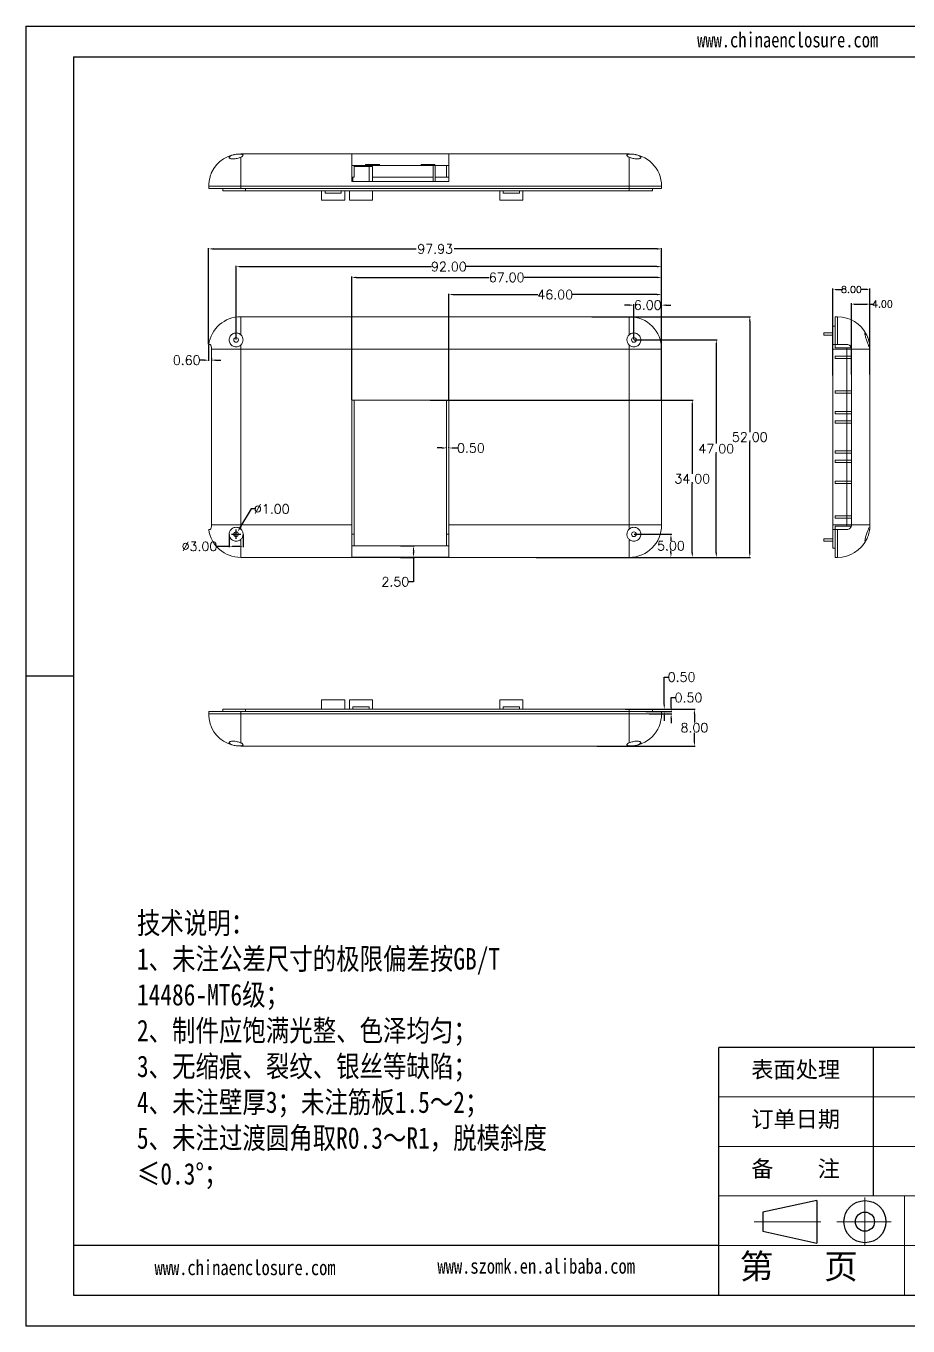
# Model space of a CAD drawing. Header units: inches. Extents: x 1846 to 3307, y 1126 to 1431.
# Drawn here: x 2333.4 to 2524.1, y 1125.7 to 1406.6 of the extents above; entities that cross this region are included whole.
import ezdxf

# ---------------------------------------------------------------- set-up
doc = ezdxf.new("R2010")
doc.units = ezdxf.units.IN
doc.header["$LTSCALE"] = 15
doc.linetypes.add('CENTER2', pattern=[28.575, 19.05, -3.175, 3.175, -3.175])
doc.layers.add('文字', color=81, linetype='Continuous')
for name, color, linetype, lineweight in [('粗实线', 7, 'Continuous', 30), ('细实线', 3, 'Continuous', 9), ('细点划线', 2, 'CENTER2', 9)]:
    doc.layers.add(name, color=color, linetype=linetype, lineweight=lineweight)
doc.styles.get("Standard").update_dxf_attribs({"font": 'txt', "bigfont": 'gbcbig.shx'})
doc.styles.add('宋体', font='', dxfattribs={"width": 0.8, "height": 3.5})
doc.styles.get('宋体').set_extended_font_data('SimSun')
doc.dimstyles.new('2', dxfattribs={"dimtxt": 1.5, "dimasz": 0.6, "dimexe": 0.18, "dimexo": 0.0625, "dimgap": 0.09, "dimtad": 0, "dimtih": 1, "dimtoh": 1, "dimzin": 0, "dimdsep": 46, "dimtxsty": 'Standard', "dimcen": 0, "dimadec": 0, "dimazin": 2, "dimtfac": 1, "dimtofl": 0, "dimtmove": 0, "dimatfit": 3, "dimfxl": 1, "dimtolj": 1, "dimtzin": 0, "dimarcsym": 0})
doc.dimstyles.new('2.5', dxfattribs={"dimtxt": 2, "dimasz": 1, "dimexe": 0.18, "dimexo": 0.0625, "dimgap": 0.09, "dimtad": 0, "dimtih": 1, "dimtoh": 1, "dimzin": 0, "dimdsep": 46, "dimtxsty": 'Standard', "dimcen": 1, "dimadec": 0, "dimazin": 2, "dimtfac": 1, "dimtofl": 0, "dimtmove": 0, "dimatfit": 3, "dimfxl": 1, "dimtolj": 1, "dimtzin": 0, "dimarcsym": 0})

# ---------------------------------------------------------------- blocks, each defined once
blk = doc.blocks.new('*D352')
at = {"color": 0, "lineweight": -2}
for p, q in [((2372.94, 1337.81), (2372.94, 1358.59)), ((2373.94, 1358.41), (2417.82, 1358.41)), ((2469.87, 1358.41), (2426, 1358.41)), ((2470.87, 1336.81), (2470.87, 1358.59))]:
    blk.add_line(p, q, dxfattribs=at)
at = {"color": 0}
for points in [[(2373.94, 1358.58), (2373.94, 1358.24), (2372.94, 1358.41)], [(2469.87, 1358.58), (2469.87, 1358.24), (2470.87, 1358.41)]]:
    blk.add_solid(points, dxfattribs=at)
at = {"layer": 'Defpoints', "color": 0}
for p in [(2470.87, 1358.41), (2372.94, 1337.75), (2470.87, 1336.75)]:
    blk.add_point(p, dxfattribs=at)
at = {"color": 0, "insert": (2421.91, 1358.41), "char_height": 2, "attachment_point": 5}
blk.add_mtext('\\A1;97.93', dxfattribs=at)
blk = doc.blocks.new('*D353')
at = {"color": 0, "lineweight": -2}
for p, q in [((2463.87, 1346.26), (2462.87, 1346.26)), ((2464.87, 1338.81), (2464.87, 1346.44)), ((2470.87, 1332.38), (2470.87, 1346.44)), ((2471.87, 1346.26), (2472.87, 1346.26))]:
    blk.add_line(p, q, dxfattribs=at)
at = {"color": 0}
for points in [[(2463.87, 1346.42), (2463.87, 1346.09), (2464.87, 1346.26)], [(2471.87, 1346.42), (2471.87, 1346.09), (2470.87, 1346.26)]]:
    blk.add_solid(points, dxfattribs=at)
at = {"layer": 'Defpoints', "color": 0}
for p in [(2464.87, 1346.26), (2464.87, 1338.75), (2470.87, 1332.32)]:
    blk.add_point(p, dxfattribs=at)
at = {"color": 0, "insert": (2467.87, 1346.26), "char_height": 2, "attachment_point": 5}
blk.add_mtext('\\A1;6.00', dxfattribs=at)
blk = doc.blocks.new('*D355')
at = {"color": 0, "lineweight": -2}
for p, q in [((2424.87, 1325.81), (2424.87, 1348.73)), ((2425.87, 1348.55), (2444.11, 1348.55)), ((2469.87, 1348.55), (2451.63, 1348.55)), ((2470.87, 1325.81), (2470.87, 1348.73))]:
    blk.add_line(p, q, dxfattribs=at)
at = {"color": 0}
for points in [[(2425.87, 1348.71), (2425.87, 1348.38), (2424.87, 1348.55)], [(2469.87, 1348.71), (2469.87, 1348.38), (2470.87, 1348.55)]]:
    blk.add_solid(points, dxfattribs=at)
at = {"layer": 'Defpoints', "color": 0}
for p in [(2470.87, 1348.55), (2424.87, 1325.75), (2470.87, 1325.75)]:
    blk.add_point(p, dxfattribs=at)
at = {"color": 0, "insert": (2447.87, 1348.55), "char_height": 2, "attachment_point": 5}
blk.add_mtext('\\A1;46.00', dxfattribs=at)
blk = doc.blocks.new('*D356')
at = {"color": 0, "lineweight": -2}
for p, q in [((2403.87, 1325.81), (2403.87, 1352.42)), ((2404.87, 1352.24), (2433.61, 1352.24)), ((2469.87, 1352.24), (2441.13, 1352.24)), ((2470.87, 1332.45), (2470.87, 1352.42))]:
    blk.add_line(p, q, dxfattribs=at)
at = {"color": 0}
for points in [[(2404.87, 1352.41), (2404.87, 1352.08), (2403.87, 1352.24)], [(2469.87, 1352.41), (2469.87, 1352.08), (2470.87, 1352.24)]]:
    blk.add_solid(points, dxfattribs=at)
at = {"layer": 'Defpoints', "color": 0}
for p in [(2403.87, 1352.24), (2470.87, 1332.38), (2403.87, 1325.75)]:
    blk.add_point(p, dxfattribs=at)
at = {"color": 0, "insert": (2437.37, 1352.24), "char_height": 2, "attachment_point": 5}
blk.add_mtext('\\A1;67.00', dxfattribs=at)
blk = doc.blocks.new('*D357')
at = {"color": 0, "lineweight": -2}
for p, q in [((2423.37, 1315.39), (2422.37, 1315.39)), ((2424.37, 1315.45), (2424.37, 1315.57)), ((2424.87, 1315.45), (2424.87, 1315.57)), ((2425.87, 1315.39), (2426.87, 1315.39))]:
    blk.add_line(p, q, dxfattribs=at)
at = {"color": 0}
for points in [[(2423.37, 1315.55), (2423.37, 1315.22), (2424.37, 1315.39)], [(2425.87, 1315.55), (2425.87, 1315.22), (2424.87, 1315.39)]]:
    blk.add_solid(points, dxfattribs=at)
at = {"layer": 'Defpoints', "color": 0}
for p in [(2424.37, 1315.39), (2424.87, 1315.39), (2424.87, 1315.39)]:
    blk.add_point(p, dxfattribs=at)
at = {"color": 0, "insert": (2429.63, 1315.39), "char_height": 2, "attachment_point": 5}
blk.add_mtext('\\A1;0.50', dxfattribs=at)
blk = doc.blocks.new('*D358')
at = {"color": 0, "lineweight": -2}
for p, q in [((2378.87, 1338.81), (2378.87, 1354.76)), ((2379.87, 1354.58), (2421.11, 1354.58)), ((2469.87, 1354.58), (2428.63, 1354.58)), ((2470.87, 1329.86), (2470.87, 1354.76))]:
    blk.add_line(p, q, dxfattribs=at)
at = {"color": 0}
for points in [[(2379.87, 1354.74), (2379.87, 1354.41), (2378.87, 1354.58)], [(2469.87, 1354.74), (2469.87, 1354.41), (2470.87, 1354.58)]]:
    blk.add_solid(points, dxfattribs=at)
at = {"layer": 'Defpoints', "color": 0}
for p in [(2378.87, 1354.58), (2378.87, 1338.75), (2470.87, 1329.8)]:
    blk.add_point(p, dxfattribs=at)
at = {"color": 0, "insert": (2424.87, 1354.58), "char_height": 2, "attachment_point": 5}
blk.add_mtext('\\A1;92.00', dxfattribs=at)
blk = doc.blocks.new('*D359')
at = {"color": 0, "lineweight": -2}
for p, q in [((2372.94, 1337.69), (2372.94, 1334.19)), ((2373.55, 1334.78), (2373.55, 1334.19)), ((2371.94, 1334.37), (2370.94, 1334.37)), ((2374.55, 1334.37), (2375.55, 1334.37))]:
    blk.add_line(p, q, dxfattribs=at)
at = {"color": 0}
for points in [[(2371.94, 1334.53), (2371.94, 1334.2), (2372.94, 1334.37)], [(2374.55, 1334.53), (2374.55, 1334.2), (2373.55, 1334.37)]]:
    blk.add_solid(points, dxfattribs=at)
at = {"layer": 'Defpoints', "color": 0}
for p in [(2372.94, 1337.75), (2373.55, 1334.84), (2372.94, 1334.37)]:
    blk.add_point(p, dxfattribs=at)
at = {"color": 0, "insert": (2368.19, 1334.37), "char_height": 2, "attachment_point": 5}
blk.add_mtext('\\A1;0.60', dxfattribs=at)
blk = doc.blocks.new('*D360')
at = {"color": 0, "lineweight": -2}
for p, q in [((2455.78, 1343.75), (2490.11, 1343.75)), ((2489.93, 1342.75), (2489.93, 1318.84)), ((2489.93, 1292.75), (2489.93, 1316.66)), ((2455.78, 1291.75), (2490.11, 1291.75))]:
    blk.add_line(p, q, dxfattribs=at)
at = {"color": 0}
for points in [[(2489.76, 1342.75), (2490.1, 1342.75), (2489.93, 1343.75)], [(2489.76, 1292.75), (2490.1, 1292.75), (2489.93, 1291.75)]]:
    blk.add_solid(points, dxfattribs=at)
at = {"layer": 'Defpoints', "color": 0}
for p in [(2455.72, 1343.75), (2455.72, 1291.75), (2489.93, 1291.75)]:
    blk.add_point(p, dxfattribs=at)
at = {"color": 0, "insert": (2489.93, 1317.75), "char_height": 2, "attachment_point": 5}
blk.add_mtext('\\A1;52.00', dxfattribs=at)
blk = doc.blocks.new('*D361')
at = {"color": 0, "lineweight": -2}
for p, q in [((2464.93, 1296.75), (2473.06, 1296.75)), ((2472.88, 1295.75), (2472.88, 1295.34)), ((2472.88, 1292.75), (2472.88, 1293.16)), ((2455.78, 1291.75), (2473.06, 1291.75))]:
    blk.add_line(p, q, dxfattribs=at)
at = {"color": 0}
for points in [[(2472.72, 1295.75), (2473.05, 1295.75), (2472.88, 1296.75)], [(2472.72, 1292.75), (2473.05, 1292.75), (2472.88, 1291.75)]]:
    blk.add_solid(points, dxfattribs=at)
at = {"layer": 'Defpoints', "color": 0}
for p in [(2464.87, 1296.75), (2472.88, 1296.75), (2455.72, 1291.75)]:
    blk.add_point(p, dxfattribs=at)
at = {"color": 0, "insert": (2472.88, 1294.25), "char_height": 2, "attachment_point": 5}
blk.add_mtext('\\A1;5.00', dxfattribs=at)
blk = doc.blocks.new('*D362')
at = {"color": 0, "lineweight": -2}
for p, q in [((2420.86, 1325.75), (2477.68, 1325.75)), ((2477.5, 1324.75), (2477.5, 1309.84)), ((2477.5, 1292.75), (2477.5, 1307.66)), ((2454.02, 1291.75), (2477.68, 1291.75))]:
    blk.add_line(p, q, dxfattribs=at)
at = {"color": 0}
for points in [[(2477.33, 1324.75), (2477.67, 1324.75), (2477.5, 1325.75)], [(2477.33, 1292.75), (2477.67, 1292.75), (2477.5, 1291.75)]]:
    blk.add_solid(points, dxfattribs=at)
at = {"layer": 'Defpoints', "color": 0}
for p in [(2420.8, 1325.75), (2477.5, 1325.75), (2453.96, 1291.75)]:
    blk.add_point(p, dxfattribs=at)
at = {"color": 0, "insert": (2477.5, 1308.75), "char_height": 2, "attachment_point": 5}
blk.add_mtext('\\A1;34.00', dxfattribs=at)
blk = doc.blocks.new('*D363')
at = {"color": 0, "lineweight": -2}
for p, q in [((2464.93, 1338.75), (2482.87, 1338.75)), ((2482.69, 1337.75), (2482.69, 1316.34)), ((2482.69, 1292.75), (2482.69, 1314.16)), ((2443.78, 1291.75), (2482.87, 1291.75))]:
    blk.add_line(p, q, dxfattribs=at)
at = {"color": 0}
for points in [[(2482.52, 1337.75), (2482.86, 1337.75), (2482.69, 1338.75)], [(2482.52, 1292.75), (2482.86, 1292.75), (2482.69, 1291.75)]]:
    blk.add_solid(points, dxfattribs=at)
at = {"layer": 'Defpoints', "color": 0}
for p in [(2464.87, 1338.75), (2482.69, 1338.75), (2443.72, 1291.75)]:
    blk.add_point(p, dxfattribs=at)
at = {"color": 0, "insert": (2482.69, 1315.25), "char_height": 2, "attachment_point": 5}
blk.add_mtext('\\A1;47.00', dxfattribs=at)
blk = doc.blocks.new('*D364')
at = {"color": 0, "lineweight": -2}
for p, q in [((2414.43, 1294.25), (2417.41, 1294.25)), ((2417.23, 1293.25), (2417.23, 1292.75)), ((2414.43, 1291.75), (2417.41, 1291.75)), ((2417.23, 1291.75), (2417.23, 1286.48)), ((2417.23, 1286.48), (2416.23, 1286.48))]:
    blk.add_line(p, q, dxfattribs=at)
at = {"color": 0}
for points in [[(2417.06, 1293.25), (2417.39, 1293.25), (2417.23, 1294.25)], [(2417.06, 1292.75), (2417.39, 1292.75), (2417.23, 1291.75)]]:
    blk.add_solid(points, dxfattribs=at)
at = {"layer": 'Defpoints', "color": 0}
for p in [(2414.37, 1294.25), (2414.37, 1291.75), (2417.23, 1291.75)]:
    blk.add_point(p, dxfattribs=at)
at = {"color": 0, "insert": (2413.3, 1286.48), "char_height": 2, "attachment_point": 5}
blk.add_mtext('\\A1;2.50', dxfattribs=at)
blk = doc.blocks.new('*D365')
at = {"color": 0, "lineweight": -2}
for p, q in [((2382.15, 1302.22), (2379.64, 1298.03)), ((2383.15, 1302.22), (2382.15, 1302.22)), ((2377.87, 1296.75), (2379.87, 1296.75)), ((2378.87, 1295.75), (2378.87, 1297.75))]:
    blk.add_line(p, q, dxfattribs=at)
at = {"color": 0}
blk.add_solid([(2379.5, 1298.12), (2379.78, 1297.95), (2379.13, 1297.18)], dxfattribs=at)
at = {"layer": 'Defpoints', "color": 0}
for p in [(2378.61, 1296.32), (2379.13, 1297.18)]:
    blk.add_point(p, dxfattribs=at)
at = {"color": 0, "insert": (2386.58, 1302.22), "char_height": 2, "attachment_point": 5}
blk.add_mtext('\\A1;∅1.00', dxfattribs=at)
blk = doc.blocks.new('*D366')
at = {"color": 0, "lineweight": -2}
for p, q in [((2463.04, 1258.95), (2478.14, 1258.95)), ((2477.96, 1257.95), (2477.96, 1256.04)), ((2477.96, 1251.95), (2477.96, 1253.86)), ((2456.94, 1250.95), (2478.14, 1250.95))]:
    blk.add_line(p, q, dxfattribs=at)
at = {"color": 0}
for points in [[(2477.79, 1257.95), (2478.12, 1257.95), (2477.96, 1258.95)], [(2477.79, 1251.95), (2478.12, 1251.95), (2477.96, 1250.95)]]:
    blk.add_solid(points, dxfattribs=at)
at = {"layer": 'Defpoints', "color": 0}
for p in [(2462.97, 1258.95), (2456.88, 1250.95), (2477.96, 1250.95)]:
    blk.add_point(p, dxfattribs=at)
at = {"color": 0, "insert": (2477.96, 1254.95), "char_height": 2, "attachment_point": 5}
blk.add_mtext('\\A1;8.00', dxfattribs=at)
blk = doc.blocks.new('*D367')
at = {"color": 0, "lineweight": -2}
for p, q in [((2471.44, 1259.95), (2471.44, 1265.89)), ((2471.44, 1265.89), (2472.44, 1265.89)), ((2466.43, 1258.95), (2471.62, 1258.95)), ((2469.85, 1258.45), (2471.62, 1258.45)), ((2471.44, 1257.45), (2471.44, 1256.45))]:
    blk.add_line(p, q, dxfattribs=at)
at = {"color": 0}
for points in [[(2471.27, 1259.95), (2471.6, 1259.95), (2471.44, 1258.95)], [(2471.27, 1257.45), (2471.6, 1257.45), (2471.44, 1258.45)]]:
    blk.add_solid(points, dxfattribs=at)
at = {"layer": 'Defpoints', "color": 0}
for p in [(2466.37, 1258.95), (2471.44, 1258.95), (2469.79, 1258.45)]:
    blk.add_point(p, dxfattribs=at)
at = {"color": 0, "insert": (2475.19, 1265.89), "char_height": 2, "attachment_point": 5}
blk.add_mtext('\\A1;0.50', dxfattribs=at)
blk = doc.blocks.new('*D368')
at = {"color": 0, "lineweight": -2}
for p, q in [((2472.93, 1259.45), (2472.93, 1261.45)), ((2472.93, 1261.45), (2473.93, 1261.45)), ((2467.43, 1258.45), (2473.11, 1258.45)), ((2468.18, 1257.95), (2473.11, 1257.95)), ((2472.93, 1256.95), (2472.93, 1255.95))]:
    blk.add_line(p, q, dxfattribs=at)
at = {"color": 0}
for points in [[(2472.76, 1259.45), (2473.09, 1259.45), (2472.93, 1258.45)], [(2472.76, 1256.95), (2473.09, 1256.95), (2472.93, 1257.95)]]:
    blk.add_solid(points, dxfattribs=at)
at = {"layer": 'Defpoints', "color": 0}
for p in [(2467.37, 1258.45), (2468.12, 1257.95), (2472.93, 1258.45)]:
    blk.add_point(p, dxfattribs=at)
at = {"color": 0, "insert": (2476.68, 1261.45), "char_height": 2, "attachment_point": 5}
blk.add_mtext('\\A1;0.50', dxfattribs=at)
blk = doc.blocks.new('*D369')
at = {"color": 0, "lineweight": -2}
for p, q in [((2377.37, 1296.69), (2377.37, 1293.95)), ((2380.37, 1296.69), (2380.37, 1293.95)), ((2377.37, 1294.13), (2374.7, 1294.13)), ((2379.37, 1294.13), (2378.37, 1294.13))]:
    blk.add_line(p, q, dxfattribs=at)
at = {"color": 0}
for points in [[(2378.37, 1294.3), (2378.37, 1293.97), (2377.37, 1294.13)], [(2379.37, 1294.3), (2379.37, 1293.97), (2380.37, 1294.13)]]:
    blk.add_solid(points, dxfattribs=at)
at = {"layer": 'Defpoints', "color": 0}
for p in [(2377.37, 1296.75), (2380.37, 1296.75), (2377.37, 1294.13)]:
    blk.add_point(p, dxfattribs=at)
at = {"color": 0, "insert": (2370.95, 1294.13), "char_height": 2, "attachment_point": 5}
blk.add_mtext('\\A1;%%C3.00', dxfattribs=at)
blk = doc.blocks.new('*D424')
at = {"color": 0, "lineweight": -2}
for p, q in [((2507.91, 1331.03), (2507.91, 1349.82)), ((2508.51, 1349.64), (2509.82, 1349.64)), ((2515.31, 1349.64), (2514, 1349.64)), ((2515.91, 1331.93), (2515.91, 1349.82))]:
    blk.add_line(p, q, dxfattribs=at)
at = {"color": 0}
for points in [[(2508.51, 1349.74), (2508.51, 1349.54), (2507.91, 1349.64)], [(2515.31, 1349.74), (2515.31, 1349.54), (2515.91, 1349.64)]]:
    blk.add_solid(points, dxfattribs=at)
at = {"layer": 'Defpoints', "color": 0}
for p in [(2515.91, 1349.64), (2515.91, 1331.87), (2507.91, 1330.97)]:
    blk.add_point(p, dxfattribs=at)
at = {"color": 0, "insert": (2511.91, 1349.64), "char_height": 1.5, "attachment_point": 5}
blk.add_mtext('\\A1;8.00', dxfattribs=at)
blk = doc.blocks.new('*D425')
at = {"color": 0, "lineweight": -2}
for p, q in [((2511.91, 1331.25), (2511.91, 1346.66)), ((2512.51, 1346.48), (2515.31, 1346.48)), ((2515.91, 1331.25), (2515.91, 1346.66)), ((2515.91, 1346.48), (2516.51, 1346.48))]:
    blk.add_line(p, q, dxfattribs=at)
at = {"color": 0}
for points in [[(2512.51, 1346.58), (2512.51, 1346.38), (2511.91, 1346.48)], [(2515.31, 1346.58), (2515.31, 1346.38), (2515.91, 1346.48)]]:
    blk.add_solid(points, dxfattribs=at)
at = {"layer": 'Defpoints', "color": 0}
for p in [(2515.91, 1346.48), (2511.91, 1331.19), (2515.91, 1331.19)]:
    blk.add_point(p, dxfattribs=at)
at = {"color": 0, "insert": (2518.6, 1346.48), "char_height": 1.5, "attachment_point": 5}
blk.add_mtext('\\A1;4.00', dxfattribs=at)

msp = doc.modelspace()

# ---------------------------------------------------------------- linework, layer by layer
for p, q in [((2333.445, 1406.578), (2730.748, 1406.578)), ((2333.445, 1406.578), (2333.445, 1125.657)), ((2343.726, 1399.889), (2724.059, 1399.889)), ((2343.726, 1399.889), (2343.726, 1132.345)), ((2343.726, 1266.117), (2333.445, 1266.117)), ((2333.445, 1255.713), (2333.445, 1125.657)), ((2563.533, 1185.854), (2483.27, 1185.854)), ((2483.27, 1132.345), (2483.27, 1185.854)), ((2516.713, 1153.749), (2516.713, 1185.854)), ((2483.27, 1143.047), (2343.726, 1143.047)), ((2343.726, 1132.345), (2724.059, 1132.345)), ((2333.445, 1125.657), (2730.748, 1125.657)), ((2333.445, 1125.657), (2517.382, 1125.657))]:
    msp.add_line(p, q)
at = {"color": 7, "linetype": 'Continuous', "lineweight": 15}
for p, q in [((2379.87, 1378.944), (2379.87, 1378.888)), ((2379.87, 1378.944), (2403.87, 1378.944)), ((2379.87, 1378.211), (2379.87, 1371.944)), ((2403.87, 1378.944), (2403.87, 1372.944)), ((2424.87, 1378.944), (2403.87, 1378.944)), ((2406.87, 1376.644), (2406.87, 1376.444)), ((2409.87, 1376.644), (2406.87, 1376.644)), ((2409.87, 1376.644), (2409.87, 1376.444)), ((2421.87, 1376.644), (2418.87, 1376.644)), ((2418.87, 1376.644), (2418.87, 1376.444)), ((2421.87, 1376.644), (2421.87, 1376.444)), ((2424.87, 1372.944), (2424.87, 1378.944)), ((2424.87, 1378.944), (2463.87, 1378.944)), ((2463.87, 1378.888), (2463.87, 1378.944)), ((2463.87, 1371.944), (2463.87, 1378.211)), ((2404.37, 1376.444), (2403.87, 1376.444)), ((2404.37, 1373.944), (2403.87, 1373.944)), ((2404.12, 1373.944), (2404.12, 1372.944)), ((2406.87, 1376.444), (2404.37, 1376.444)), ((2404.37, 1376.444), (2404.37, 1373.944)), ((2407.62, 1376.235), (2404.37, 1376.235)), ((2406.87, 1376.444), (2409.87, 1376.444)), ((2407.62, 1376.235), (2408.37, 1376.235)), ((2407.62, 1372.944), (2407.62, 1376.235)), ((2408.37, 1376.235), (2408.37, 1372.944)), ((2421.442, 1373.944), (2408.37, 1373.944)), ((2418.87, 1376.444), (2409.87, 1376.444)), ((2418.87, 1376.444), (2421.87, 1376.444)), ((2421.442, 1376.444), (2421.442, 1372.944)), ((2424.37, 1376.444), (2421.87, 1376.444)), ((2421.942, 1376.444), (2421.942, 1372.944)), ((2424.37, 1376.444), (2424.87, 1376.444)), ((2424.37, 1373.944), (2424.37, 1376.444)), ((2424.37, 1373.944), (2424.87, 1373.944)), ((2372.942, 1371.944), (2379.87, 1371.944)), ((2372.942, 1371.444), (2372.942, 1371.944)), ((2379.87, 1371.444), (2372.942, 1371.444)), ((2375.971, 1370.944), (2375.971, 1371.444)), ((2380.87, 1370.944), (2375.971, 1370.944)), ((2463.87, 1371.944), (2379.87, 1371.944)), ((2379.87, 1371.944), (2379.87, 1371.444)), ((2463.87, 1371.444), (2379.87, 1371.444)), ((2380.87, 1371.444), (2380.87, 1370.944)), ((2463.87, 1370.944), (2380.87, 1370.944)), ((2397.37, 1370.944), (2397.37, 1368.944)), ((2398.12, 1370.944), (2398.12, 1370.444)), ((2401.62, 1370.444), (2401.62, 1370.944)), ((2402.37, 1370.944), (2402.37, 1368.944)), ((2403.37, 1370.944), (2403.37, 1368.944)), ((2424.87, 1372.944), (2403.87, 1372.944)), ((2408.37, 1370.944), (2408.37, 1368.944)), ((2435.87, 1370.944), (2435.87, 1368.944)), ((2436.62, 1370.944), (2436.62, 1370.444)), ((2440.12, 1370.444), (2440.12, 1370.944)), ((2440.87, 1370.944), (2440.87, 1368.944)), ((2463.87, 1371.944), (2470.87, 1371.944)), ((2463.87, 1371.444), (2463.87, 1371.944)), ((2470.87, 1371.444), (2463.87, 1371.444)), ((2463.87, 1371.444), (2463.87, 1370.944)), ((2468.87, 1370.944), (2463.87, 1370.944)), ((2468.87, 1371.444), (2468.87, 1370.944)), ((2470.87, 1371.944), (2470.87, 1371.444)), ((2397.37, 1368.944), (2402.37, 1368.944)), ((2398.12, 1370.444), (2401.62, 1370.444)), ((2408.37, 1368.944), (2403.37, 1368.944)), ((2435.87, 1368.944), (2440.87, 1368.944)), ((2436.62, 1370.444), (2440.12, 1370.444)), ((2379.87, 1339.866), (2379.87, 1343.748)), ((2379.87, 1343.748), (2463.87, 1343.748)), ((2463.87, 1343.748), (2463.87, 1339.866)), ((2508.413, 1343.748), (2508.913, 1343.748)), ((2508.413, 1337.748), (2508.413, 1343.748)), ((2508.913, 1343.748), (2508.913, 1337.748)), ((2505.913, 1339.748), (2505.913, 1340.248)), ((2507.913, 1340.248), (2505.913, 1340.248)), ((2507.913, 1337.748), (2507.913, 1341.748)), ((2508.413, 1341.748), (2507.913, 1341.748)), ((2373.237, 1337.748), (2372.942, 1337.748)), ((2379.87, 1336.748), (2379.87, 1337.63)), ((2463.87, 1337.63), (2463.87, 1336.748)), ((2507.913, 1339.748), (2505.913, 1339.748)), ((2508.413, 1337.748), (2507.913, 1337.748)), ((2507.913, 1337.748), (2507.913, 1336.748)), ((2508.913, 1337.748), (2508.413, 1337.748)), ((2508.413, 1337.748), (2508.413, 1336.998)), ((2510.913, 1337.748), (2508.913, 1337.748)), ((2379.87, 1336.748), (2373.546, 1336.748)), ((2373.546, 1298.748), (2373.546, 1336.748)), ((2379.87, 1336.748), (2379.87, 1298.748)), ((2463.87, 1336.748), (2379.87, 1336.748)), ((2470.87, 1336.748), (2463.87, 1336.748)), ((2463.87, 1298.748), (2463.87, 1336.748)), ((2470.87, 1336.748), (2470.87, 1298.748)), ((2510.913, 1336.748), (2507.913, 1336.748)), ((2507.913, 1336.748), (2507.913, 1298.748)), ((2508.413, 1336.998), (2511.87, 1336.998)), ((2508.413, 1334.748), (2508.413, 1335.248)), ((2508.413, 1335.248), (2510.913, 1335.248)), ((2508.413, 1334.748), (2510.913, 1334.748)), ((2510.913, 1335.248), (2510.913, 1336.748)), ((2510.913, 1334.748), (2510.913, 1335.248)), ((2511.913, 1335.248), (2510.913, 1335.248)), ((2510.913, 1327.748), (2510.913, 1334.748)), ((2511.913, 1334.748), (2510.913, 1334.748)), ((2515.913, 1336.748), (2511.913, 1336.748)), ((2511.913, 1298.748), (2511.913, 1336.748)), ((2515.913, 1336.748), (2515.913, 1298.748)), ((2508.413, 1327.248), (2508.413, 1327.748)), ((2508.413, 1327.748), (2510.913, 1327.748)), ((2508.413, 1327.248), (2510.913, 1327.248)), ((2510.913, 1327.248), (2510.913, 1327.748)), ((2511.913, 1327.748), (2510.913, 1327.748)), ((2510.913, 1323.248), (2510.913, 1327.248)), ((2511.913, 1327.248), (2510.913, 1327.248)), ((2403.87, 1325.748), (2403.87, 1298.748)), ((2424.87, 1325.748), (2403.87, 1325.748)), ((2404.37, 1325.748), (2404.37, 1296.748)), ((2424.37, 1296.748), (2424.37, 1325.748)), ((2424.87, 1298.748), (2424.87, 1325.748)), ((2508.413, 1322.748), (2508.413, 1323.248)), ((2510.913, 1323.248), (2508.413, 1323.248)), ((2510.913, 1322.748), (2510.913, 1323.248)), ((2511.913, 1323.248), (2510.913, 1323.248)), ((2508.413, 1322.748), (2510.913, 1322.748)), ((2508.413, 1320.748), (2508.413, 1321.248)), ((2510.913, 1321.248), (2508.413, 1321.248)), ((2508.413, 1320.748), (2510.913, 1320.748)), ((2510.913, 1321.248), (2510.913, 1322.748)), ((2511.913, 1322.748), (2510.913, 1322.748)), ((2510.913, 1320.748), (2510.913, 1321.248)), ((2511.913, 1321.248), (2510.913, 1321.248)), ((2510.913, 1314.748), (2510.913, 1320.748)), ((2511.913, 1320.748), (2510.913, 1320.748)), ((2508.413, 1314.748), (2508.413, 1314.248)), ((2508.413, 1314.748), (2510.913, 1314.748)), ((2510.913, 1314.748), (2510.913, 1314.248)), ((2511.913, 1314.748), (2510.913, 1314.748)), ((2508.413, 1314.248), (2510.913, 1314.248)), ((2508.413, 1312.748), (2508.413, 1312.248)), ((2510.913, 1312.748), (2508.413, 1312.748)), ((2508.413, 1312.248), (2510.913, 1312.248)), ((2510.913, 1312.748), (2510.913, 1314.248)), ((2511.913, 1314.248), (2510.913, 1314.248)), ((2510.913, 1312.748), (2510.913, 1312.248)), ((2511.913, 1312.748), (2510.913, 1312.748)), ((2510.913, 1308.248), (2510.913, 1312.248)), ((2511.913, 1312.248), (2510.913, 1312.248)), ((2508.413, 1308.248), (2508.413, 1307.748)), ((2510.913, 1308.248), (2508.413, 1308.248)), ((2508.413, 1307.748), (2510.913, 1307.748)), ((2510.913, 1308.248), (2510.913, 1307.748)), ((2511.913, 1308.248), (2510.913, 1308.248)), ((2510.913, 1300.748), (2510.913, 1307.748)), ((2511.913, 1307.748), (2510.913, 1307.748)), ((2508.413, 1300.748), (2508.413, 1300.248)), ((2508.413, 1300.748), (2510.913, 1300.748)), ((2510.913, 1300.748), (2510.913, 1300.248)), ((2511.913, 1300.748), (2510.913, 1300.748)), ((2379.87, 1298.748), (2373.546, 1298.748)), ((2379.87, 1298.748), (2379.87, 1297.866)), ((2379.87, 1298.748), (2403.87, 1298.748)), ((2403.87, 1298.748), (2403.87, 1291.819)), ((2424.87, 1291.819), (2424.87, 1298.748)), ((2424.87, 1298.748), (2463.87, 1298.748)), ((2463.87, 1297.866), (2463.87, 1298.748)), ((2470.87, 1298.748), (2463.87, 1298.748)), ((2510.913, 1298.748), (2507.913, 1298.748)), ((2507.913, 1298.748), (2507.913, 1297.748)), ((2508.413, 1300.248), (2510.913, 1300.248)), ((2511.872, 1298.498), (2508.413, 1298.498)), ((2508.413, 1297.748), (2508.413, 1298.498)), ((2510.913, 1298.748), (2510.913, 1300.248)), ((2511.913, 1300.248), (2510.913, 1300.248)), ((2515.913, 1298.748), (2511.913, 1298.748)), ((2372.942, 1297.748), (2373.237, 1297.748)), ((2379.87, 1295.63), (2379.87, 1291.748)), ((2404.37, 1296.748), (2404.37, 1294.248)), ((2424.37, 1294.248), (2424.37, 1296.748)), ((2463.87, 1291.748), (2463.87, 1295.63)), ((2505.913, 1295.248), (2505.913, 1295.748)), ((2507.913, 1295.748), (2505.913, 1295.748)), ((2507.913, 1295.248), (2505.913, 1295.248)), ((2507.913, 1293.748), (2507.913, 1297.748)), ((2507.913, 1297.748), (2508.413, 1297.748)), ((2508.413, 1291.748), (2508.413, 1297.748)), ((2508.413, 1297.748), (2508.913, 1297.748)), ((2508.913, 1297.748), (2508.913, 1291.748)), ((2508.913, 1297.748), (2510.913, 1297.748)), ((2404.37, 1294.248), (2403.87, 1294.248)), ((2424.37, 1294.248), (2404.37, 1294.248)), ((2424.37, 1294.248), (2424.87, 1294.248)), ((2508.413, 1293.748), (2507.913, 1293.748)), ((2463.87, 1291.748), (2379.87, 1291.748)), ((2424.87, 1291.819), (2403.87, 1291.819)), ((2508.913, 1291.748), (2508.413, 1291.748)), ((2375.971, 1258.453), (2375.971, 1258.953)), ((2375.971, 1258.953), (2380.87, 1258.953)), ((2380.87, 1258.453), (2380.87, 1258.953)), ((2380.87, 1258.953), (2463.87, 1258.953)), ((2397.37, 1260.953), (2402.37, 1260.953)), ((2397.37, 1258.953), (2397.37, 1260.953)), ((2402.37, 1258.953), (2402.37, 1260.953)), ((2408.37, 1260.953), (2403.37, 1260.953)), ((2403.37, 1258.953), (2403.37, 1260.953)), ((2407.62, 1259.453), (2404.12, 1259.453)), ((2404.12, 1259.453), (2404.12, 1258.953)), ((2407.62, 1258.953), (2407.62, 1259.453)), ((2408.37, 1258.953), (2408.37, 1260.953)), ((2440.87, 1260.953), (2435.87, 1260.953)), ((2435.87, 1258.953), (2435.87, 1260.953)), ((2440.12, 1259.453), (2436.62, 1259.453)), ((2436.62, 1259.453), (2436.62, 1258.953)), ((2440.12, 1258.953), (2440.12, 1259.453)), ((2440.87, 1258.953), (2440.87, 1260.953)), ((2463.87, 1258.453), (2463.87, 1258.953)), ((2463.87, 1258.953), (2468.87, 1258.953)), ((2468.87, 1258.453), (2468.87, 1258.953)), ((2372.942, 1257.953), (2372.942, 1258.453)), ((2372.942, 1258.453), (2379.87, 1258.453)), ((2379.87, 1257.953), (2372.942, 1257.953)), ((2379.87, 1258.453), (2379.87, 1257.953)), ((2379.87, 1258.453), (2463.87, 1258.453)), ((2379.87, 1251.685), (2379.87, 1257.953)), ((2379.87, 1257.953), (2463.87, 1257.953)), ((2463.87, 1257.953), (2463.87, 1258.453)), ((2463.87, 1258.453), (2470.87, 1258.453)), ((2470.87, 1257.953), (2463.87, 1257.953)), ((2463.87, 1257.953), (2463.87, 1251.685)), ((2470.87, 1258.453), (2470.87, 1257.953)), ((2379.87, 1250.953), (2379.87, 1251.008)), ((2463.87, 1250.953), (2379.87, 1250.953)), ((2463.87, 1251.008), (2463.87, 1250.953))]:
    msp.add_line(p, q, dxfattribs=at)
at = {"color": 8, "linetype": 'Continuous', "lineweight": 15}
for p, q in [((2424.87, 1373.944), (2421.942, 1373.944)), ((2510.913, 1336.748), (2510.913, 1336.998)), ((2510.913, 1336.748), (2511.913, 1336.748)), ((2510.913, 1298.498), (2510.913, 1298.748)), ((2510.913, 1298.748), (2511.913, 1298.748)), ((2404.37, 1296.748), (2403.87, 1296.748)), ((2424.37, 1296.748), (2424.87, 1296.748))]:
    msp.add_line(p, q, dxfattribs=at)
at = {"color": 7, "linetype": 'Continuous', "lineweight": 15}
for centre in [(2378.87, 1338.748), (2464.87, 1338.748), (2378.87, 1296.748), (2464.87, 1296.748)]:
    msp.add_circle(centre, 0.5, dxfattribs=at)
for centre, radius, start, end in [((2379.87, 1371.944), 7, 90, 154.62307), ((2463.87, 1371.944), 7, 0, 90), ((2379.87, 1371.944), 6.928, 163.22135, 180), ((2379.87, 1336.748), 7, 90, 171.78679), ((2463.87, 1336.748), 7, 0, 90), ((2508.913, 1336.748), 7, 26.45107, 90), ((2508.913, 1336.748), 7, 0, 7.23823), ((2463.87, 1298.748), 7, 270, 0), ((2508.913, 1298.748), 7, 352.76177, 0), ((2379.87, 1298.748), 7, 188.21321, 270), ((2508.913, 1298.748), 7, 270, 333.54893), ((2379.87, 1257.953), 6.928, 180, 196.77865), ((2463.87, 1257.953), 7, 270, 0), ((2379.87, 1257.953), 7, 205.37693, 270)]:
    msp.add_arc(centre, radius, start, end, dxfattribs=at)
for points, knots in [([(2379.87, 1378.888), (2379.76, 1378.901), (2379.637, 1378.906), (2379.368, 1378.903), (2379.226, 1378.895), (2378.789, 1378.85), (2378.49, 1378.793), (2378.103, 1378.682), (2377.983, 1378.64), (2377.772, 1378.553), (2377.68, 1378.506), (2377.53, 1378.411), (2377.472, 1378.362), (2377.392, 1378.266), (2377.372, 1378.219), (2377.369, 1378.128), (2377.388, 1378.085), (2377.464, 1378.008), (2377.523, 1377.973), (2377.676, 1377.918), (2377.772, 1377.896), (2377.993, 1377.868), (2378.119, 1377.862), (2378.522, 1377.868), (2378.825, 1377.907), (2379.397, 1378.032), (2379.66, 1378.117), (2379.87, 1378.211)], [0, 0, 0, 0, 0.0625, 0.0625, 0.125, 0.125, 0.25, 0.25, 0.3125, 0.3125, 0.375, 0.375, 0.4375, 0.4375, 0.5, 0.5, 0.5625, 0.5625, 0.625, 0.625, 0.6875, 0.6875, 0.75, 0.75, 0.875, 0.875, 1, 1, 1, 1]), ([(2379.87, 1378.211), (2380.025, 1378.28), (2380.149, 1378.358), (2380.276, 1378.47), (2380.31, 1378.508), (2380.356, 1378.579), (2380.368, 1378.613), (2380.372, 1378.677), (2380.362, 1378.706), (2380.321, 1378.758), (2380.289, 1378.781), (2380.204, 1378.822), (2380.151, 1378.839), (2380.025, 1378.867), (2379.951, 1378.879), (2379.87, 1378.888)], [0, 0, 0, 0, 0.25, 0.25, 0.375, 0.375, 0.5, 0.5, 0.625, 0.625, 0.75, 0.75, 0.875, 0.875, 1, 1, 1, 1]), ([(2463.87, 1378.888), (2463.788, 1378.879), (2463.716, 1378.867), (2463.59, 1378.839), (2463.536, 1378.821), (2463.408, 1378.761), (2463.367, 1378.708), (2463.372, 1378.613), (2463.385, 1378.579), (2463.431, 1378.508), (2463.464, 1378.471), (2463.55, 1378.395), (2463.602, 1378.357), (2463.723, 1378.282), (2463.792, 1378.246), (2463.87, 1378.211)], [0, 0, 0, 0, 0.125, 0.125, 0.25, 0.25, 0.5, 0.5, 0.625, 0.625, 0.75, 0.75, 0.875, 0.875, 1, 1, 1, 1]), ([(2463.87, 1378.211), (2463.976, 1378.164), (2464.092, 1378.12), (2464.348, 1378.038), (2464.486, 1378.001), (2464.769, 1377.939), (2464.917, 1377.913), (2465.206, 1377.877), (2465.351, 1377.866), (2465.619, 1377.862), (2465.745, 1377.868), (2465.967, 1377.895), (2466.063, 1377.917), (2466.217, 1377.973), (2466.276, 1378.007), (2466.353, 1378.085), (2466.371, 1378.127), (2466.369, 1378.219), (2466.348, 1378.266), (2466.269, 1378.362), (2466.21, 1378.411), (2466.061, 1378.506), (2465.968, 1378.553), (2465.758, 1378.64), (2465.638, 1378.682), (2465.38, 1378.756), (2465.243, 1378.788), (2464.954, 1378.843), (2464.808, 1378.865), (2464.372, 1378.91), (2464.092, 1378.913), (2463.87, 1378.888)], [0, 0, 0, 0, 0.0625, 0.0625, 0.125, 0.125, 0.1875, 0.1875, 0.25, 0.25, 0.3125, 0.3125, 0.375, 0.375, 0.4375, 0.4375, 0.5, 0.5, 0.5625, 0.5625, 0.625, 0.625, 0.6875, 0.6875, 0.75, 0.75, 0.8125, 0.8125, 0.875, 0.875, 1, 1, 1, 1]), ([(2373.546, 1374.944), (2373.546, 1374.944), (2373.537, 1374.916), (2373.504, 1374.813), (2373.48, 1374.736), (2373.422, 1374.55), (2373.388, 1374.439), (2373.315, 1374.201), (2373.276, 1374.073), (2373.237, 1373.944)], [0, 0, 0, 0, 0.25, 0.25, 0.5, 0.5, 0.75, 0.75, 1, 1, 1, 1]), ([(2379.87, 1339.866), (2379.765, 1339.96), (2379.649, 1340.038), (2379.393, 1340.161), (2379.255, 1340.205), (2378.972, 1340.251), (2378.823, 1340.254), (2378.535, 1340.217), (2378.39, 1340.176), (2378.122, 1340.056), (2377.995, 1339.975), (2377.774, 1339.782), (2377.678, 1339.669), (2377.523, 1339.424), (2377.465, 1339.291), (2377.388, 1339.016), (2377.369, 1338.876), (2377.372, 1338.593), (2377.392, 1338.455), (2377.472, 1338.188), (2377.53, 1338.059), (2377.68, 1337.825), (2377.772, 1337.716), (2377.982, 1337.531), (2378.102, 1337.451), (2378.361, 1337.33), (2378.497, 1337.287), (2378.786, 1337.243), (2378.932, 1337.242), (2379.369, 1337.303), (2379.649, 1337.432), (2379.87, 1337.63)], [0, 0, 0, 0, 0.0625, 0.0625, 0.125, 0.125, 0.1875, 0.1875, 0.25, 0.25, 0.3125, 0.3125, 0.375, 0.375, 0.4375, 0.4375, 0.5, 0.5, 0.5625, 0.5625, 0.625, 0.625, 0.6875, 0.6875, 0.75, 0.75, 0.8125, 0.8125, 0.875, 0.875, 1, 1, 1, 1]), ([(2463.87, 1337.63), (2463.981, 1337.531), (2464.104, 1337.45), (2464.373, 1337.325), (2464.515, 1337.283), (2464.951, 1337.221), (2465.251, 1337.269), (2465.638, 1337.451), (2465.758, 1337.53), (2465.968, 1337.716), (2466.061, 1337.825), (2466.21, 1338.06), (2466.269, 1338.187), (2466.348, 1338.455), (2466.369, 1338.593), (2466.372, 1338.875), (2466.353, 1339.015), (2466.277, 1339.288), (2466.218, 1339.423), (2466.065, 1339.666), (2465.968, 1339.78), (2465.748, 1339.973), (2465.622, 1340.054), (2465.219, 1340.236), (2464.916, 1340.275), (2464.343, 1340.182), (2464.081, 1340.054), (2463.87, 1339.866)], [0, 0, 0, 0, 0.0625, 0.0625, 0.125, 0.125, 0.25, 0.25, 0.3125, 0.3125, 0.375, 0.375, 0.4375, 0.4375, 0.5, 0.5, 0.5625, 0.5625, 0.625, 0.625, 0.6875, 0.6875, 0.75, 0.75, 0.875, 0.875, 1, 1, 1, 1]), ([(2515.18, 1339.866), (2515.133, 1339.96), (2515.089, 1340.038), (2515.008, 1340.161), (2514.97, 1340.205), (2514.908, 1340.251), (2514.882, 1340.254), (2514.846, 1340.217), (2514.835, 1340.176), (2514.831, 1340.056), (2514.837, 1339.975), (2514.865, 1339.782), (2514.886, 1339.669), (2514.942, 1339.424), (2514.977, 1339.291), (2515.054, 1339.016), (2515.096, 1338.876), (2515.188, 1338.593), (2515.235, 1338.455), (2515.331, 1338.188), (2515.38, 1338.059), (2515.475, 1337.825), (2515.522, 1337.716), (2515.61, 1337.531), (2515.651, 1337.451), (2515.725, 1337.33), (2515.757, 1337.287), (2515.812, 1337.243), (2515.834, 1337.242), (2515.879, 1337.303), (2515.882, 1337.432), (2515.857, 1337.63)], [0, 0, 0, 0, 0.0625, 0.0625, 0.125, 0.125, 0.1875, 0.1875, 0.25, 0.25, 0.3125, 0.3125, 0.375, 0.375, 0.4375, 0.4375, 0.5, 0.5, 0.5625, 0.5625, 0.625, 0.625, 0.6875, 0.6875, 0.75, 0.75, 0.8125, 0.8125, 0.875, 0.875, 1, 1, 1, 1]), ([(2373.237, 1337.748), (2373.276, 1337.748), (2373.315, 1337.723), (2373.388, 1337.626), (2373.422, 1337.554), (2373.509, 1337.28), (2373.546, 1337.018), (2373.546, 1336.748)], [0, 0, 0, 0, 0.25, 0.25, 0.5, 0.5, 1, 1, 1, 1]), ([(2379.87, 1337.63), (2379.952, 1337.703), (2380.025, 1337.784), (2380.151, 1337.959), (2380.205, 1338.055), (2380.332, 1338.35), (2380.374, 1338.564), (2380.368, 1338.876), (2380.356, 1338.981), (2380.31, 1339.182), (2380.277, 1339.279), (2380.191, 1339.466), (2380.138, 1339.555), (2380.017, 1339.72), (2379.948, 1339.796), (2379.87, 1339.866)], [0, 0, 0, 0, 0.125, 0.125, 0.25, 0.25, 0.5, 0.5, 0.625, 0.625, 0.75, 0.75, 0.875, 0.875, 1, 1, 1, 1]), ([(2463.87, 1339.866), (2463.715, 1339.726), (2463.592, 1339.558), (2463.463, 1339.278), (2463.431, 1339.181), (2463.385, 1338.98), (2463.372, 1338.875), (2463.367, 1338.563), (2463.409, 1338.348), (2463.536, 1338.054), (2463.59, 1337.959), (2463.717, 1337.783), (2463.789, 1337.702), (2463.87, 1337.63)], [0, 0, 0, 0, 0.25, 0.25, 0.375, 0.375, 0.5, 0.5, 0.75, 0.75, 0.875, 0.875, 1, 1, 1, 1]), ([(2510.913, 1337.748), (2511.042, 1337.748), (2511.169, 1337.723), (2511.409, 1337.626), (2511.519, 1337.554), (2511.799, 1337.28), (2511.913, 1337.018), (2511.913, 1336.748)], [0, 0, 0, 0, 0.25, 0.25, 0.5, 0.5, 1, 1, 1, 1]), ([(2515.857, 1337.63), (2515.848, 1337.703), (2515.836, 1337.784), (2515.808, 1337.959), (2515.791, 1338.055), (2515.73, 1338.35), (2515.677, 1338.564), (2515.582, 1338.876), (2515.548, 1338.981), (2515.477, 1339.182), (2515.44, 1339.279), (2515.364, 1339.466), (2515.326, 1339.555), (2515.251, 1339.72), (2515.215, 1339.796), (2515.18, 1339.866)], [0, 0, 0, 0, 0.125, 0.125, 0.25, 0.25, 0.5, 0.5, 0.625, 0.625, 0.75, 0.75, 0.875, 0.875, 1, 1, 1, 1]), ([(2373.546, 1298.748), (2373.546, 1298.612), (2373.537, 1298.48), (2373.504, 1298.235), (2373.48, 1298.124), (2373.422, 1297.942), (2373.388, 1297.869), (2373.315, 1297.773), (2373.276, 1297.748), (2373.237, 1297.748)], [0, 0, 0, 0, 0.25, 0.25, 0.5, 0.5, 0.75, 0.75, 1, 1, 1, 1]), ([(2379.87, 1297.866), (2379.76, 1297.965), (2379.637, 1298.045), (2379.368, 1298.17), (2379.226, 1298.212), (2378.789, 1298.274), (2378.49, 1298.226), (2378.103, 1298.044), (2377.983, 1297.965), (2377.772, 1297.779), (2377.68, 1297.67), (2377.53, 1297.436), (2377.472, 1297.308), (2377.392, 1297.04), (2377.372, 1296.902), (2377.369, 1296.62), (2377.388, 1296.48), (2377.464, 1296.207), (2377.523, 1296.073), (2377.676, 1295.829), (2377.772, 1295.715), (2377.993, 1295.522), (2378.119, 1295.441), (2378.522, 1295.259), (2378.825, 1295.221), (2379.397, 1295.314), (2379.66, 1295.441), (2379.87, 1295.63)], [0, 0, 0, 0, 0.0625, 0.0625, 0.125, 0.125, 0.25, 0.25, 0.3125, 0.3125, 0.375, 0.375, 0.4375, 0.4375, 0.5, 0.5, 0.5625, 0.5625, 0.625, 0.625, 0.6875, 0.6875, 0.75, 0.75, 0.875, 0.875, 1, 1, 1, 1]), ([(2379.87, 1295.63), (2380.025, 1295.768), (2380.149, 1295.937), (2380.276, 1296.215), (2380.31, 1296.314), (2380.356, 1296.516), (2380.368, 1296.619), (2380.372, 1296.829), (2380.362, 1296.935), (2380.321, 1297.142), (2380.289, 1297.245), (2380.204, 1297.442), (2380.151, 1297.536), (2380.025, 1297.712), (2379.951, 1297.793), (2379.87, 1297.866)], [0, 0, 0, 0, 0.25, 0.25, 0.375, 0.375, 0.5, 0.5, 0.625, 0.625, 0.75, 0.75, 0.875, 0.875, 1, 1, 1, 1]), ([(2463.87, 1297.866), (2463.788, 1297.792), (2463.716, 1297.712), (2463.59, 1297.536), (2463.536, 1297.441), (2463.408, 1297.146), (2463.367, 1296.932), (2463.372, 1296.619), (2463.385, 1296.514), (2463.431, 1296.313), (2463.464, 1296.216), (2463.55, 1296.029), (2463.602, 1295.94), (2463.723, 1295.775), (2463.792, 1295.699), (2463.87, 1295.63)], [0, 0, 0, 0, 0.125, 0.125, 0.25, 0.25, 0.5, 0.5, 0.625, 0.625, 0.75, 0.75, 0.875, 0.875, 1, 1, 1, 1]), ([(2463.87, 1295.63), (2463.976, 1295.535), (2464.092, 1295.457), (2464.348, 1295.334), (2464.486, 1295.291), (2464.769, 1295.244), (2464.917, 1295.241), (2465.206, 1295.278), (2465.351, 1295.319), (2465.619, 1295.44), (2465.745, 1295.521), (2465.967, 1295.713), (2466.063, 1295.826), (2466.217, 1296.072), (2466.276, 1296.204), (2466.353, 1296.479), (2466.371, 1296.619), (2466.369, 1296.902), (2466.348, 1297.04), (2466.269, 1297.308), (2466.21, 1297.436), (2466.061, 1297.67), (2465.968, 1297.779), (2465.758, 1297.965), (2465.638, 1298.044), (2465.38, 1298.166), (2465.243, 1298.208), (2464.954, 1298.252), (2464.808, 1298.254), (2464.372, 1298.193), (2464.092, 1298.064), (2463.87, 1297.866)], [0, 0, 0, 0, 0.0625, 0.0625, 0.125, 0.125, 0.1875, 0.1875, 0.25, 0.25, 0.3125, 0.3125, 0.375, 0.375, 0.4375, 0.4375, 0.5, 0.5, 0.5625, 0.5625, 0.625, 0.625, 0.6875, 0.6875, 0.75, 0.75, 0.8125, 0.8125, 0.875, 0.875, 1, 1, 1, 1]), ([(2511.913, 1298.748), (2511.913, 1298.612), (2511.886, 1298.48), (2511.782, 1298.235), (2511.705, 1298.124), (2511.519, 1297.942), (2511.408, 1297.869), (2511.171, 1297.773), (2511.042, 1297.748), (2510.913, 1297.748)], [0, 0, 0, 0, 0.25, 0.25, 0.5, 0.5, 0.75, 0.75, 1, 1, 1, 1]), ([(2515.857, 1297.866), (2515.87, 1297.965), (2515.875, 1298.045), (2515.873, 1298.17), (2515.864, 1298.212), (2515.819, 1298.274), (2515.762, 1298.226), (2515.651, 1298.044), (2515.61, 1297.965), (2515.522, 1297.779), (2515.475, 1297.67), (2515.38, 1297.436), (2515.331, 1297.308), (2515.235, 1297.04), (2515.188, 1296.902), (2515.097, 1296.62), (2515.054, 1296.48), (2514.977, 1296.207), (2514.943, 1296.073), (2514.887, 1295.829), (2514.865, 1295.715), (2514.837, 1295.522), (2514.831, 1295.441), (2514.837, 1295.259), (2514.876, 1295.221), (2515.002, 1295.314), (2515.086, 1295.441), (2515.18, 1295.63)], [0, 0, 0, 0, 0.0625, 0.0625, 0.125, 0.125, 0.25, 0.25, 0.3125, 0.3125, 0.375, 0.375, 0.4375, 0.4375, 0.5, 0.5, 0.5625, 0.5625, 0.625, 0.625, 0.6875, 0.6875, 0.75, 0.75, 0.875, 0.875, 1, 1, 1, 1]), ([(2515.18, 1295.63), (2515.249, 1295.768), (2515.327, 1295.937), (2515.44, 1296.215), (2515.477, 1296.314), (2515.549, 1296.516), (2515.582, 1296.619), (2515.646, 1296.829), (2515.675, 1296.935), (2515.727, 1297.142), (2515.751, 1297.245), (2515.791, 1297.442), (2515.808, 1297.536), (2515.836, 1297.712), (2515.848, 1297.793), (2515.857, 1297.866)], [0, 0, 0, 0, 0.25, 0.25, 0.375, 0.375, 0.5, 0.5, 0.625, 0.625, 0.75, 0.75, 0.875, 0.875, 1, 1, 1, 1]), ([(2373.237, 1255.953), (2373.276, 1255.823), (2373.315, 1255.697), (2373.388, 1255.457), (2373.422, 1255.347), (2373.509, 1255.067), (2373.546, 1254.953), (2373.546, 1254.953)], [0, 0, 0, 0, 0.25, 0.25, 0.5, 0.5, 1, 1, 1, 1]), ([(2379.87, 1251.685), (2379.765, 1251.732), (2379.649, 1251.776), (2379.393, 1251.858), (2379.255, 1251.895), (2378.972, 1251.957), (2378.823, 1251.983), (2378.535, 1252.019), (2378.39, 1252.03), (2378.122, 1252.035), (2377.995, 1252.029), (2377.774, 1252.001), (2377.678, 1251.979), (2377.523, 1251.923), (2377.465, 1251.889), (2377.388, 1251.811), (2377.369, 1251.769), (2377.372, 1251.678), (2377.392, 1251.631), (2377.472, 1251.534), (2377.53, 1251.485), (2377.68, 1251.39), (2377.772, 1251.343), (2377.982, 1251.256), (2378.102, 1251.215), (2378.361, 1251.14), (2378.497, 1251.108), (2378.786, 1251.053), (2378.932, 1251.032), (2379.369, 1250.986), (2379.649, 1250.983), (2379.87, 1251.008)], [0, 0, 0, 0, 0.0625, 0.0625, 0.125, 0.125, 0.1875, 0.1875, 0.25, 0.25, 0.3125, 0.3125, 0.375, 0.375, 0.4375, 0.4375, 0.5, 0.5, 0.5625, 0.5625, 0.625, 0.625, 0.6875, 0.6875, 0.75, 0.75, 0.8125, 0.8125, 0.875, 0.875, 1, 1, 1, 1]), ([(2379.87, 1251.008), (2379.952, 1251.018), (2380.025, 1251.029), (2380.151, 1251.058), (2380.205, 1251.075), (2380.332, 1251.135), (2380.374, 1251.189), (2380.368, 1251.283), (2380.356, 1251.318), (2380.31, 1251.389), (2380.277, 1251.426), (2380.191, 1251.501), (2380.138, 1251.54), (2380.017, 1251.614), (2379.948, 1251.651), (2379.87, 1251.685)], [0, 0, 0, 0, 0.125, 0.125, 0.25, 0.25, 0.5, 0.5, 0.625, 0.625, 0.75, 0.75, 0.875, 0.875, 1, 1, 1, 1]), ([(2463.87, 1251.685), (2463.715, 1251.616), (2463.592, 1251.538), (2463.463, 1251.425), (2463.431, 1251.388), (2463.385, 1251.317), (2463.372, 1251.283), (2463.367, 1251.188), (2463.409, 1251.135), (2463.536, 1251.075), (2463.59, 1251.058), (2463.717, 1251.029), (2463.789, 1251.018), (2463.87, 1251.008)], [0, 0, 0, 0, 0.25, 0.25, 0.375, 0.375, 0.5, 0.5, 0.75, 0.75, 0.875, 0.875, 1, 1, 1, 1]), ([(2463.87, 1251.008), (2463.981, 1250.996), (2464.104, 1250.99), (2464.373, 1250.993), (2464.515, 1251.001), (2464.951, 1251.046), (2465.251, 1251.104), (2465.638, 1251.214), (2465.758, 1251.256), (2465.968, 1251.343), (2466.061, 1251.39), (2466.21, 1251.485), (2466.269, 1251.534), (2466.348, 1251.631), (2466.369, 1251.678), (2466.372, 1251.769), (2466.353, 1251.811), (2466.277, 1251.888), (2466.218, 1251.923), (2466.065, 1251.979), (2465.968, 1252.001), (2465.748, 1252.028), (2465.622, 1252.035), (2465.219, 1252.028), (2464.916, 1251.99), (2464.343, 1251.864), (2464.081, 1251.779), (2463.87, 1251.685)], [0, 0, 0, 0, 0.0625, 0.0625, 0.125, 0.125, 0.25, 0.25, 0.3125, 0.3125, 0.375, 0.375, 0.4375, 0.4375, 0.5, 0.5, 0.5625, 0.5625, 0.625, 0.625, 0.6875, 0.6875, 0.75, 0.75, 0.875, 0.875, 1, 1, 1, 1])]:
    msp.add_open_spline(points, degree=3, knots=knots, dxfattribs=at)
at = {"layer": '粗实线', "color": 7}
for p, q in [((2504.42, 1152.748), (2492.727, 1150.269)), ((2504.42, 1152.748), (2504.42, 1143.583)), ((2492.727, 1150.269), (2492.727, 1146.134)), ((2492.727, 1146.134), (2504.42, 1143.583))]:
    msp.add_line(p, q, dxfattribs=at)
for radius in [4.546, 2.068]:
    msp.add_circle((2514.827, 1148.201), radius, dxfattribs=at)
at = {"layer": '细实线', "color": 7}
for p, q in [((2563.533, 1175.152), (2483.27, 1175.152)), ((2563.533, 1164.451), (2483.27, 1164.451)), ((2724.059, 1153.749), (2483.27, 1153.749)), ((2523.401, 1153.749), (2523.401, 1132.345)), ((2563.533, 1143.047), (2483.27, 1143.047))]:
    msp.add_line(p, q, dxfattribs=at)
at = {"layer": '细点划线', "color": 7}
for p, q in [((2514.827, 1153.435), (2514.827, 1143.047)), ((2490.863, 1148.201), (2505.316, 1148.201)), ((2508.747, 1148.201), (2520.497, 1148.201))]:
    msp.add_line(p, q, dxfattribs=at)

# ---------------------------------------------------------------- texts
at = {"char_height": 3.51946, "width": 2000.2844, "attachment_point": 1}
for s, insert in [('{\\fSimHei|b0|i0|c134|p49;表面处理}', (2490.249, 1182.817)), ('{\\fSimHei|b0|i0|c134|p49;订单日期}', (2490.249, 1172.115)), ('{\\fSimHei|b0|i0|c134|p49;备    注}', (2490.249, 1161.413))]:
    msp.add_mtext(s, dxfattribs=dict(at, insert=insert))
at = {"layer": '文字', "color": 0, "attachment_point": 1, "style": '宋体'}
for s, insert, char_height, width in [('www.chinaenclosure.com', (2478.544, 1405.23), 3.26998, 57.45049), ('{\\H1.111x;技术说明：\\P1、未注公差尺寸的极限偏差按GB/T 14486-MT6级；\\P2、制件应饱满光整、色泽均匀；\\P3、无缩痕、裂纹、银丝等缺陷；\\P4、未注壁厚3；未注筋板1.5～2；\\P5、未注过渡圆角取R0.3～R1，脱模斜度≤0.3%%D；}', (2357.432, 1215.065), 4.18038, 94.16051), ('www.chinaenclosure.com', (2361.234, 1139.915), 3.26998, 57.45049), ('www.szomk.en.alibaba.com', (2422.397, 1140.239), 3.26998, 57.45049)]:
    msp.add_mtext(s, dxfattribs=dict(at, insert=insert, char_height=char_height, width=width))
at = {"layer": '细实线', "color": 7, "insert": (2487.772, 1141.208), "char_height": 5.35088, "width": 40.13162, "attachment_point": 1}
msp.add_mtext('{\\fSimSun|b0|i0|c134|p54;第   页}', dxfattribs=at)

# ---------------------------------------------------------------- dimensions: what is measured, and where the dimension line sits
for base, p1, p2, picture, middle in [((2470.87, 1358.409), (2372.942, 1337.748), (2470.87, 1336.748), '*D352', (2421.906, 1358.409)), ((2470.87, 1348.545), (2424.87, 1325.748), (2470.87, 1325.748), '*D355', (2447.87, 1348.545)), ((2464.87, 1346.256), (2470.87, 1332.32), (2464.87, 1338.748), '*D353', (2467.87, 1346.256))]:
    dim = msp.add_linear_dim(base=base, p1=p1, p2=p2, dimstyle='2.5')
    dim.commit()
    dim.dimension.update_dxf_attribs({"geometry": picture, "text_midpoint": middle, "dimtype": 160})
for base, p1, p2, dimstyle, picture, middle in [((2378.87, 1354.576), (2470.87, 1329.802), (2378.87, 1338.748), '2.5', '*D358', (2424.87, 1354.576)), ((2403.87, 1352.242), (2470.87, 1332.383), (2403.87, 1325.748), '2.5', '*D356', (2437.37, 1352.242)), ((2515.913, 1349.64), (2507.913, 1330.97), (2515.913, 1331.868), '2', '*D424', (2511.913, 1349.64)), ((2515.913, 1346.475), (2511.913, 1331.186), (2515.913, 1331.186), '2', '*D425', (2518.603, 1346.475)), ((2372.942, 1334.366), (2373.546, 1334.844), (2372.942, 1337.748), '2.5', '*D359', (2368.185, 1334.366)), ((2424.87, 1315.386), (2424.37, 1315.386), (2424.87, 1315.386), '2.5', '*D357', (2429.627, 1315.386))]:
    dim = msp.add_linear_dim(base=base, p1=p1, p2=p2, dimstyle=dimstyle)
    dim.commit()
    dim.dimension.update_dxf_attribs({"geometry": picture, "text_midpoint": middle})
for base, p1, p2, picture, middle in [((2489.93, 1291.748), (2455.72, 1343.748), (2455.72, 1291.748), '*D360', (2489.93, 1317.748)), ((2482.691, 1338.748), (2443.721, 1291.748), (2464.87, 1338.748), '*D363', (2482.691, 1315.248)), ((2477.499, 1325.748), (2453.959, 1291.748), (2420.795, 1325.748), '*D362', (2477.499, 1308.748)), ((2472.882, 1296.748), (2455.72, 1291.748), (2464.87, 1296.748), '*D361', (2472.882, 1294.248)), ((2477.957, 1250.953), (2462.975, 1258.953), (2456.88, 1250.953), '*D366', (2477.957, 1254.953))]:
    dim = msp.add_linear_dim(base=base, p1=p1, p2=p2, angle=90, dimstyle='2.5')
    dim.commit()
    dim.dimension.update_dxf_attribs({"geometry": picture, "text_midpoint": middle})
dim = msp.add_diameter_dim_2p(p1=(2378.613, 1296.319), p2=(2379.127, 1297.176), dimstyle='2.5')
dim.commit()
dim.dimension.update_dxf_attribs({"geometry": '*D365', "text_midpoint": (2386.577, 1302.223), "dimtype": 163})
dim = msp.add_linear_dim(base=(2377.37, 1294.133), p1=(2380.37, 1296.748), p2=(2377.37, 1296.748), text='%%C<>', dimstyle='2.5')
dim.commit()
dim.dimension.update_dxf_attribs({"geometry": '*D369', "text_midpoint": (2370.947, 1294.133), "dimtype": 160})
for base, p1, p2, picture, middle in [((2417.228, 1291.748), (2414.37, 1294.248), (2414.37, 1291.748), '*D364', (2413.305, 1286.483)), ((2471.436, 1258.953), (2469.787, 1258.453), (2466.37, 1258.953), '*D367', (2475.193, 1265.889)), ((2472.927, 1258.453), (2468.122, 1257.953), (2467.37, 1258.453), '*D368', (2476.683, 1261.454))]:
    dim = msp.add_linear_dim(base=base, p1=p1, p2=p2, angle=90, dimstyle='2.5')
    dim.commit()
    dim.dimension.update_dxf_attribs({"geometry": picture, "text_midpoint": middle, "dimtype": 160})

doc.saveas('drawing.dxf')
